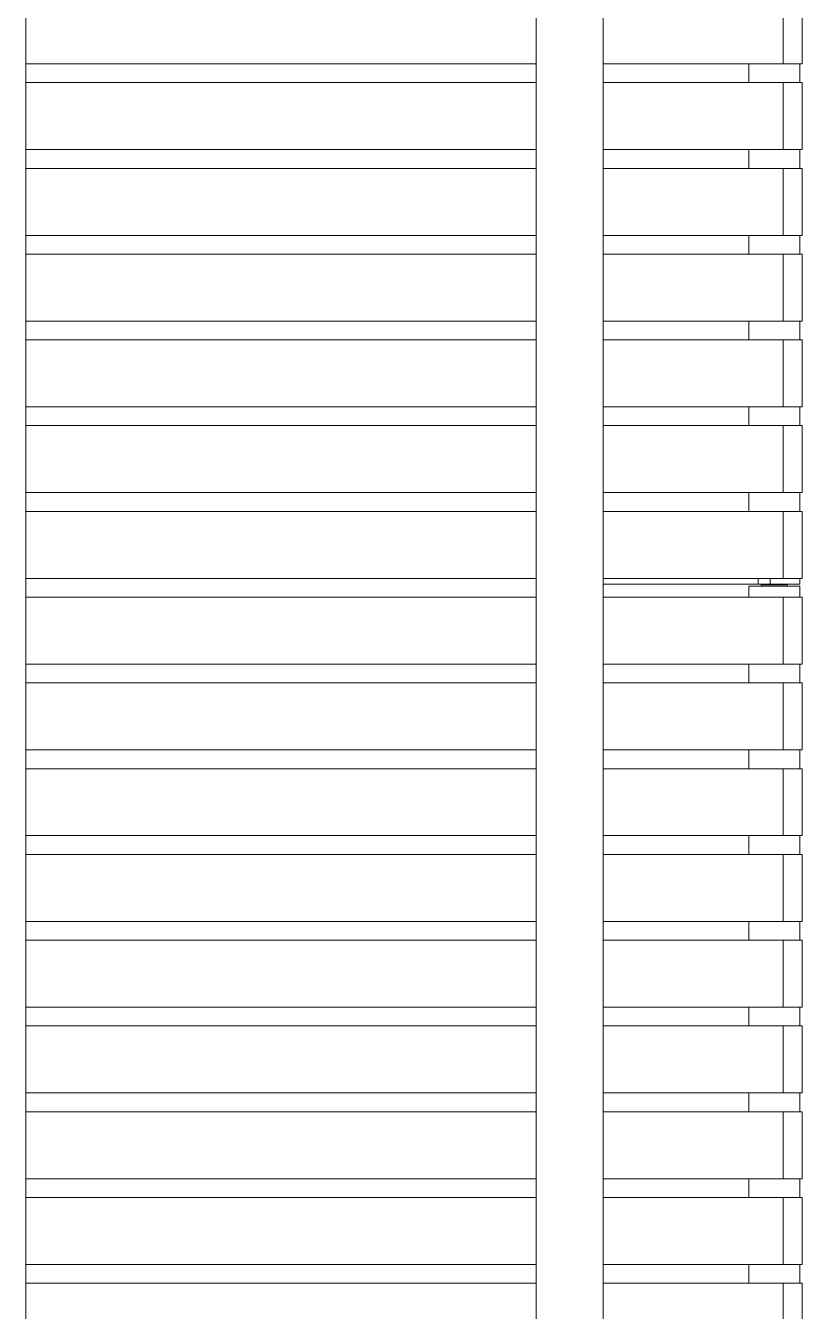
# Model space of a CAD drawing. Header units: millimetres. Extents: x 8553 to 64453, y 11523 to 72084.
# Drawn here: x 33143 to 33607, y 20939 to 21706 of the extents above; entities that cross this region are included whole.
import ezdxf

# ---------------------------------------------------------------- set-up
doc = ezdxf.new("R2010")
doc.units = ezdxf.units.MM
doc.layers.add('grey', color=254, linetype='Continuous')

msp = doc.modelspace()

# ---------------------------------------------------------------- linework, layer by layer
at = {"layer": 'grey', "linetype": 'Continuous', "lineweight": 15}
for p, q in [((33143.385, 22271.382), (33143.385, 19649.782)), ((33448.148, 19649.782), (33448.148, 22271.382)), ((33488.148, 22271.382), (33488.148, 19649.782)), ((33595.718, 21723.677), (33595.718, 21683.677)), ((33607.081, 21723.677), (33607.081, 21683.677)), ((33143.385, 21683.677), (33448.148, 21683.677)), ((33488.148, 21683.677), (33595.718, 21683.677)), ((33575.186, 21672.477), (33575.186, 21683.677)), ((33575.186, 21672.477), (33575.186, 21683.677)), ((33607.081, 21683.677), (33595.718, 21683.677)), ((33605.586, 21683.677), (33605.586, 21672.477)), ((33605.586, 21683.677), (33605.586, 21672.477)), ((33143.385, 21672.477), (33448.148, 21672.477)), ((33488.148, 21672.477), (33595.718, 21672.477)), ((33595.718, 21672.477), (33595.718, 21632.477)), ((33607.081, 21672.477), (33595.718, 21672.477)), ((33607.081, 21672.477), (33607.081, 21632.477)), ((33143.385, 21632.477), (33448.148, 21632.477)), ((33488.148, 21632.477), (33595.718, 21632.477)), ((33575.186, 21621.277), (33575.186, 21632.477)), ((33575.186, 21621.277), (33575.186, 21632.477)), ((33607.081, 21632.477), (33595.718, 21632.477)), ((33605.586, 21632.477), (33605.586, 21621.277)), ((33605.586, 21632.477), (33605.586, 21621.277)), ((33143.385, 21621.277), (33448.148, 21621.277)), ((33488.148, 21621.277), (33595.718, 21621.277)), ((33595.718, 21621.277), (33595.718, 21581.277)), ((33607.081, 21621.277), (33595.718, 21621.277)), ((33607.081, 21621.277), (33607.081, 21581.277)), ((33143.385, 21581.277), (33448.148, 21581.277)), ((33488.148, 21581.277), (33595.718, 21581.277)), ((33575.186, 21570.077), (33575.186, 21581.277)), ((33575.186, 21570.077), (33575.186, 21581.277)), ((33607.081, 21581.277), (33595.718, 21581.277)), ((33605.586, 21581.277), (33605.586, 21570.077)), ((33605.586, 21581.277), (33605.586, 21570.077)), ((33143.385, 21570.077), (33448.148, 21570.077)), ((33488.148, 21570.077), (33595.718, 21570.077)), ((33595.718, 21570.077), (33595.718, 21530.077)), ((33607.081, 21570.077), (33595.718, 21570.077)), ((33607.081, 21570.077), (33607.081, 21530.077)), ((33143.385, 21530.077), (33448.148, 21530.077)), ((33488.148, 21530.077), (33595.718, 21530.077)), ((33575.186, 21518.877), (33575.186, 21530.077)), ((33575.186, 21518.877), (33575.186, 21530.077)), ((33607.081, 21530.077), (33595.718, 21530.077)), ((33605.586, 21530.077), (33605.586, 21518.877)), ((33605.586, 21530.077), (33605.586, 21518.877)), ((33143.385, 21518.877), (33448.148, 21518.877)), ((33488.148, 21518.877), (33595.718, 21518.877)), ((33595.718, 21518.877), (33595.718, 21478.877)), ((33607.081, 21518.877), (33595.718, 21518.877)), ((33607.081, 21518.877), (33607.081, 21478.877)), ((33143.385, 21478.877), (33448.148, 21478.877)), ((33488.148, 21478.877), (33595.718, 21478.877)), ((33575.186, 21467.677), (33575.186, 21478.877)), ((33575.186, 21467.677), (33575.186, 21478.877)), ((33607.081, 21478.877), (33595.718, 21478.877)), ((33605.586, 21478.877), (33605.586, 21467.677)), ((33605.586, 21478.877), (33605.586, 21467.677)), ((33143.385, 21467.677), (33448.148, 21467.677)), ((33488.148, 21467.677), (33595.718, 21467.677)), ((33595.718, 21467.677), (33595.718, 21427.677)), ((33607.081, 21467.677), (33595.718, 21467.677)), ((33607.081, 21467.677), (33607.081, 21427.677)), ((33143.385, 21427.677), (33448.148, 21427.677)), ((33488.148, 21427.677), (33595.718, 21427.677)), ((33575.186, 21416.477), (33575.186, 21427.677)), ((33575.186, 21416.477), (33575.186, 21427.677)), ((33607.081, 21427.677), (33595.718, 21427.677)), ((33605.586, 21427.677), (33605.586, 21416.477)), ((33605.586, 21427.677), (33605.586, 21416.477)), ((33143.385, 21416.477), (33448.148, 21416.477)), ((33488.148, 21416.477), (33595.718, 21416.477)), ((33595.718, 21416.477), (33595.718, 21376.477)), ((33607.081, 21416.477), (33595.718, 21416.477)), ((33607.081, 21416.477), (33607.081, 21376.477)), ((33143.385, 21376.477), (33448.148, 21376.477)), ((33488.148, 21376.477), (33595.718, 21376.477)), ((33580.659, 21376.477), (33580.659, 21373.043)), ((33587.891, 21373.043), (33587.891, 21376.477)), ((33607.081, 21376.477), (33595.718, 21376.477)), ((33605.586, 21376.477), (33605.586, 21373.043)), ((33580.659, 21373.043), (33488.148, 21373.043)), ((33575.186, 21365.277), (33575.186, 21371.843)), ((33604.514, 21371.843), (33575.186, 21371.843)), ((33580.659, 21373.043), (33587.891, 21373.043)), ((33582.586, 21372.643), (33582.986, 21373.043)), ((33582.586, 21371.843), (33582.586, 21372.643)), ((33583.961, 21372.643), (33582.586, 21372.643)), ((33598.186, 21372.643), (33583.961, 21372.643)), ((33605.586, 21373.043), (33587.891, 21373.043)), ((33597.786, 21373.043), (33598.186, 21372.643)), ((33598.186, 21372.643), (33598.186, 21371.843)), ((33605.586, 21371.843), (33604.514, 21371.843)), ((33605.586, 21371.843), (33605.586, 21365.277)), ((33143.385, 21365.277), (33448.148, 21365.277)), ((33488.148, 21365.277), (33595.718, 21365.277)), ((33595.718, 21365.277), (33595.718, 21325.277)), ((33607.081, 21365.277), (33595.718, 21365.277)), ((33607.081, 21365.277), (33607.081, 21325.277)), ((33143.385, 21325.277), (33448.148, 21325.277)), ((33488.148, 21325.277), (33595.718, 21325.277)), ((33575.186, 21314.077), (33575.186, 21325.277)), ((33607.081, 21325.277), (33595.718, 21325.277)), ((33605.586, 21325.277), (33605.586, 21314.077)), ((33143.385, 21314.077), (33448.148, 21314.077)), ((33488.148, 21314.077), (33595.718, 21314.077)), ((33595.718, 21314.077), (33595.718, 21274.077)), ((33607.081, 21314.077), (33595.718, 21314.077)), ((33607.081, 21314.077), (33607.081, 21274.077)), ((33143.385, 21274.077), (33448.148, 21274.077)), ((33488.148, 21274.077), (33595.718, 21274.077)), ((33575.186, 21262.877), (33575.186, 21274.077)), ((33607.081, 21274.077), (33595.718, 21274.077)), ((33605.586, 21274.077), (33605.586, 21262.877)), ((33143.385, 21262.877), (33448.148, 21262.877)), ((33488.148, 21262.877), (33595.718, 21262.877)), ((33595.718, 21262.877), (33595.718, 21222.877)), ((33607.081, 21262.877), (33595.718, 21262.877)), ((33607.081, 21262.877), (33607.081, 21222.877)), ((33143.385, 21222.877), (33448.148, 21222.877)), ((33488.148, 21222.877), (33595.718, 21222.877)), ((33575.186, 21211.677), (33575.186, 21222.877)), ((33607.081, 21222.877), (33595.718, 21222.877)), ((33605.586, 21222.877), (33605.586, 21211.677)), ((33143.385, 21211.677), (33448.148, 21211.677)), ((33488.148, 21211.677), (33595.718, 21211.677)), ((33595.718, 21211.677), (33595.718, 21171.677)), ((33607.081, 21211.677), (33595.718, 21211.677)), ((33607.081, 21211.677), (33607.081, 21171.677)), ((33143.385, 21171.677), (33448.148, 21171.677)), ((33488.148, 21171.677), (33595.718, 21171.677)), ((33575.186, 21160.477), (33575.186, 21171.677)), ((33607.081, 21171.677), (33595.718, 21171.677)), ((33605.586, 21171.677), (33605.586, 21160.477)), ((33143.385, 21160.477), (33448.148, 21160.477)), ((33488.148, 21160.477), (33595.718, 21160.477)), ((33595.718, 21160.477), (33595.718, 21120.477)), ((33607.081, 21160.477), (33595.718, 21160.477)), ((33607.081, 21160.477), (33607.081, 21120.477)), ((33143.385, 21120.477), (33448.148, 21120.477)), ((33488.148, 21120.477), (33595.718, 21120.477)), ((33575.186, 21109.277), (33575.186, 21120.477)), ((33607.081, 21120.477), (33595.718, 21120.477)), ((33605.586, 21120.477), (33605.586, 21109.277)), ((33143.385, 21109.277), (33448.148, 21109.277)), ((33488.148, 21109.277), (33595.718, 21109.277)), ((33595.718, 21109.277), (33595.718, 21069.277)), ((33607.081, 21109.277), (33595.718, 21109.277)), ((33607.081, 21109.277), (33607.081, 21069.277)), ((33143.385, 21069.277), (33448.148, 21069.277)), ((33488.148, 21069.277), (33595.718, 21069.277)), ((33575.186, 21058.077), (33575.186, 21069.277)), ((33607.081, 21069.277), (33595.718, 21069.277)), ((33605.586, 21069.277), (33605.586, 21058.077)), ((33143.385, 21058.077), (33448.148, 21058.077)), ((33488.148, 21058.077), (33595.718, 21058.077)), ((33595.718, 21058.077), (33595.718, 21018.077)), ((33607.081, 21058.077), (33595.718, 21058.077)), ((33607.081, 21058.077), (33607.081, 21018.077)), ((33143.385, 21018.077), (33448.148, 21018.077)), ((33488.148, 21018.077), (33595.718, 21018.077)), ((33575.186, 21006.877), (33575.186, 21018.077)), ((33607.081, 21018.077), (33595.718, 21018.077)), ((33605.586, 21018.077), (33605.586, 21006.877)), ((33143.385, 21006.877), (33448.148, 21006.877)), ((33488.148, 21006.877), (33595.718, 21006.877)), ((33595.718, 21006.877), (33595.718, 20966.877)), ((33607.081, 21006.877), (33595.718, 21006.877)), ((33607.081, 21006.877), (33607.081, 20966.877)), ((33143.385, 20966.877), (33448.148, 20966.877)), ((33488.148, 20966.877), (33595.718, 20966.877)), ((33575.186, 20955.677), (33575.186, 20966.877)), ((33607.081, 20966.877), (33595.718, 20966.877)), ((33605.586, 20966.877), (33605.586, 20955.677)), ((33143.385, 20955.677), (33448.148, 20955.677)), ((33488.148, 20955.677), (33595.718, 20955.677)), ((33595.718, 20955.677), (33595.718, 20915.677)), ((33607.081, 20955.677), (33595.718, 20955.677)), ((33607.081, 20955.677), (33607.081, 20915.677))]:
    msp.add_line(p, q, dxfattribs=at)

doc.saveas('drawing.dxf')
